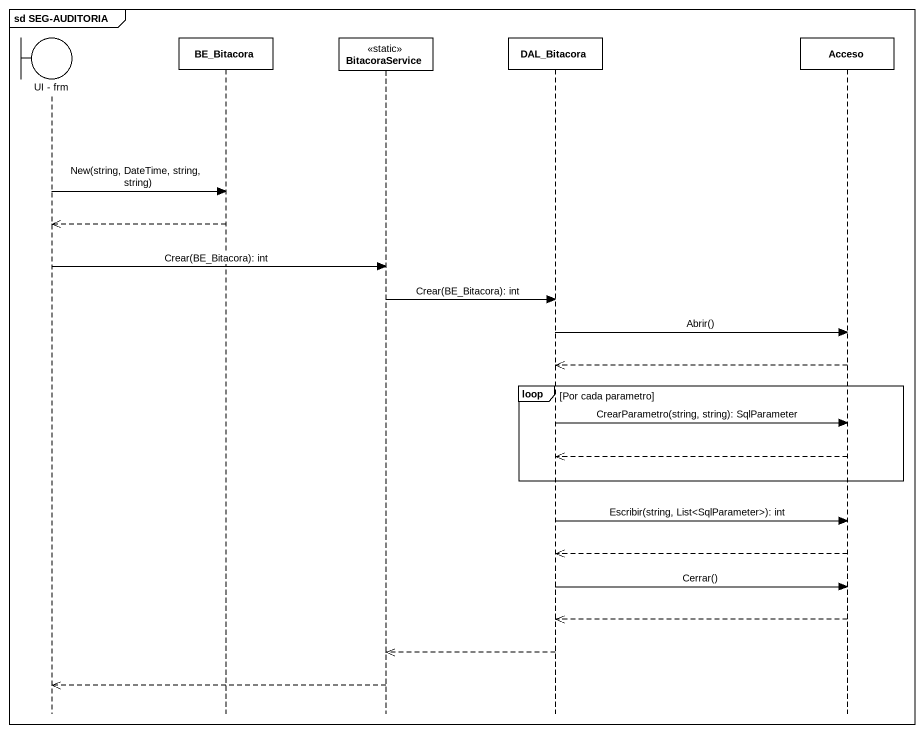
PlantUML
@startuml
mainframe sd SEG-AUDITORIA
hide footbox
boundary "UI - frm" as UI_frm
participant BE_Bitacora
participant BitacoraService <<static>>
participant DAL_Bitacora
participant Acceso

UI_frm -> BE_Bitacora : New(string, DateTime, string, string)
BE_Bitacora -->> UI_frm
UI_frm -> BitacoraService : Crear(BE_Bitacora): int
BitacoraService -> DAL_Bitacora : Crear(BE_Bitacora): int
DAL_Bitacora -> Acceso : Abrir()
Acceso -->> DAL_Bitacora
loop Por cada parametro
  DAL_Bitacora -> Acceso : CrearParametro(string, string): SqlParameter
  Acceso -->> DAL_Bitacora
end
DAL_Bitacora -> Acceso : Escribir(string, List<SqlParameter>): int
Acceso -->> DAL_Bitacora
DAL_Bitacora -> Acceso : Cerrar()
Acceso -->> DAL_Bitacora
DAL_Bitacora -->> BitacoraService
BitacoraService -->> UI_frm
@enduml
